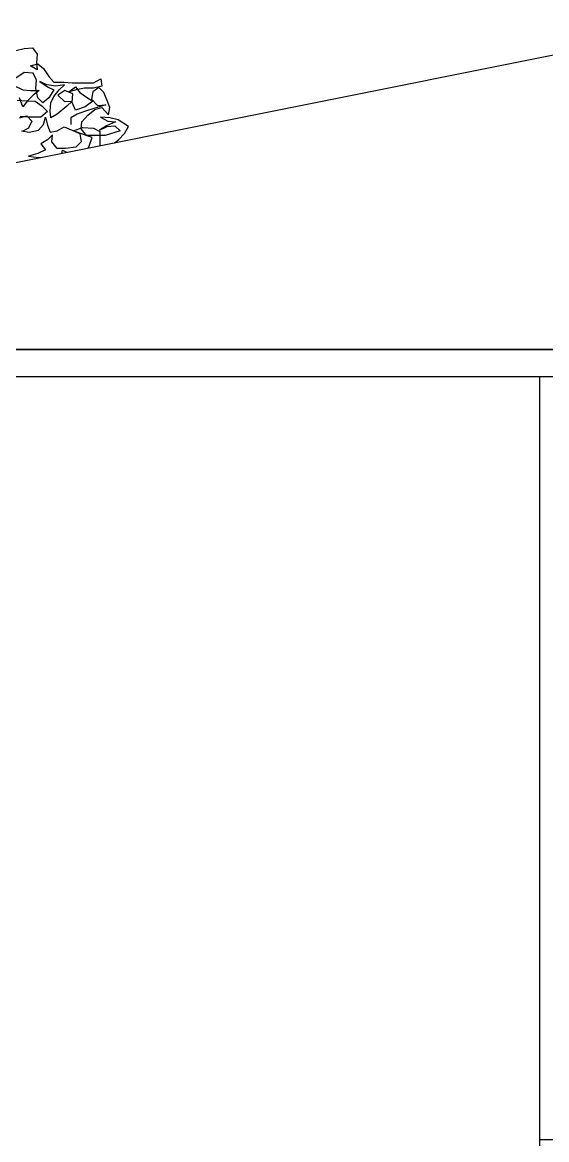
# Model space of a CAD drawing. Header units: millimetres. Extents: x 92.2 to 172.4, y 6.8 to 63.1.
# Drawn here: x 135.193 to 137.118, y 12.052 to 16.152 of the extents above; entities that cross this region are included whole.
import ezdxf

# ---------------------------------------------------------------- set-up
doc = ezdxf.new("R2010")
doc.units = ezdxf.units.MM
doc.layers.add('Alvenaria', color=5, linetype='Continuous')
doc.layers.add('Escada', color=1, linetype='Continuous')

msp = doc.modelspace()

# ---------------------------------------------------------------- linework, layer by layer
at = {"color": 30}
for p in [(137.743, 16.1523), (143.743, 14.9523)]:
    msp.add_line(p, (131.743, 14.9523), dxfattribs=at)
at = {"color": 67}
for points in [[(135.1684, 16.0495), (135.1993, 16.0567), (135.2303, 16.059), (135.2469, 16.0352), (135.2445, 16.0042), (135.2469, 15.978), (135.2231, 15.9923), (135.2493, 15.9995), (135.2707, 15.9828), (135.2897, 15.9542), (135.3088, 15.9327), (135.3445, 15.9327), (135.3754, 15.9303), (135.454, 15.9302), (135.4802, 15.9445), (135.485, 15.9183), (135.454, 15.9112), (135.4207, 15.9112), (135.3897, 15.9041), (135.3635, 15.897), (135.3873, 15.916), (135.404, 15.8945), (135.4278, 15.8778), (135.4516, 15.8635), (135.423, 15.8421), (135.3872, 15.8303), (135.3754, 15.8588), (135.3778, 15.8898), (135.3492, 15.9017), (135.323, 15.8851), (135.3468, 15.8613), (135.3754, 15.8636), (135.3563, 15.8446), (135.3206, 15.816), (135.2967, 15.8018), (135.2944, 15.828), (135.2968, 15.8565), (135.3087, 15.8803), (135.3278, 15.9041), (135.3469, 15.9232), (135.3159, 15.9184), (135.2826, 15.9232), (135.2564, 15.9352), (135.2849, 15.9161), (135.3087, 15.9042), (135.2897, 15.8756), (135.2682, 15.8566), (135.2492, 15.8756), (135.2421, 15.909), (135.2445, 15.9399), (135.2326, 15.9661), (135.1992, 15.9686), (135.1683, 15.9471)], [(135.1611, 15.921), (135.1944, 15.9043), (135.223, 15.9019), (135.254, 15.9018), (135.2325, 15.8852), (135.2111, 15.8638), (135.1944, 15.8423), (135.1825, 15.8757)], [(135.5314, 15.71), (135.5467, 15.7229), (135.5682, 15.7444), (135.5825, 15.7705), (135.5444, 15.7944), (135.5134, 15.8016), (135.4801, 15.804), (135.5063, 15.7897), (135.5349, 15.7873), (135.5015, 15.773), (135.4753, 15.7564), (135.5039, 15.7706), (135.5325, 15.773), (135.5515, 15.7539), (135.4967, 15.7373), (135.4276, 15.7373), (135.4086, 15.7612), (135.411, 15.7874), (135.4325, 15.8112), (135.4587, 15.8326), (135.4849, 15.8397), (135.5087, 15.8135), (135.5135, 15.8397), (135.504, 15.8659), (135.4921, 15.8945), (135.4731, 15.9135), (135.4516, 15.8969), (135.4468, 15.8707), (135.4682, 15.8469), (135.4992, 15.8492), (135.4587, 15.8373), (135.4206, 15.8255), (135.3944, 15.816), (135.3706, 15.8017), (135.3705, 15.7779)], [(135.173, 15.8662), (135.2087, 15.8638), (135.2396, 15.8637), (135.2658, 15.8447), (135.2848, 15.8256), (135.261, 15.8042), (135.2134, 15.8042), (135.1848, 15.8066)], [(135.1824, 15.8019), (135.2086, 15.809), (135.2277, 15.7899), (135.2157, 15.7637), (135.1919, 15.7518)], [(135.1895, 15.7542), (135.2181, 15.7494), (135.2514, 15.7566), (135.2705, 15.778), (135.2777, 15.8042), (135.2848, 15.7756), (135.2943, 15.7494), (135.3205, 15.7541), (135.3467, 15.7684), (135.4038, 15.7445), (135.4086, 15.7135), (135.3895, 15.6945), (135.3514, 15.6898), (135.3204, 15.6898), (135.3014, 15.7136), (135.3038, 15.7398), (135.2847, 15.7208), (135.2609, 15.7065), (135.2776, 15.6851), (135.249, 15.6708), (135.2156, 15.6613), (135.2513, 15.6565), (135.2604, 15.6558)], [(135.4345, 15.6906), (135.4395, 15.7016), (135.4491, 15.7302), (135.4062, 15.7445), (135.38, 15.7541), (135.4134, 15.7659), (135.4539, 15.7635), (135.4777, 15.7516), (135.4776, 15.6993)], [(135.3374, 15.6712), (135.3395, 15.6827), (135.3573, 15.6752)]]:
    msp.add_lwpolyline(points, dxfattribs=at)
at = {"layer": 'Alvenaria'}
msp.add_line((137.093, 12.0523), (137.093, 14.8523), dxfattribs=at)
for points in [[(132.343, 8.0323), (132.343, 14.9523), (143.143, 14.9523), (143.143, 8.0323)], [(139.243, 12.0523), (137.143, 12.0523), (137.143, 11.9523), (142.893, 11.9523), (142.893, 8.1323), (132.593, 8.1323), (132.593, 14.8523), (139.243, 14.8523)]]:
    msp.add_lwpolyline(points, close=True, dxfattribs=at)
at = {"layer": 'Escada'}
msp.add_lwpolyline([(137.093, 11.9123), (137.093, 12.0523), (137.093, 12.0523), (137.143, 12.0523)], dxfattribs=at)

doc.saveas('drawing.dxf')
